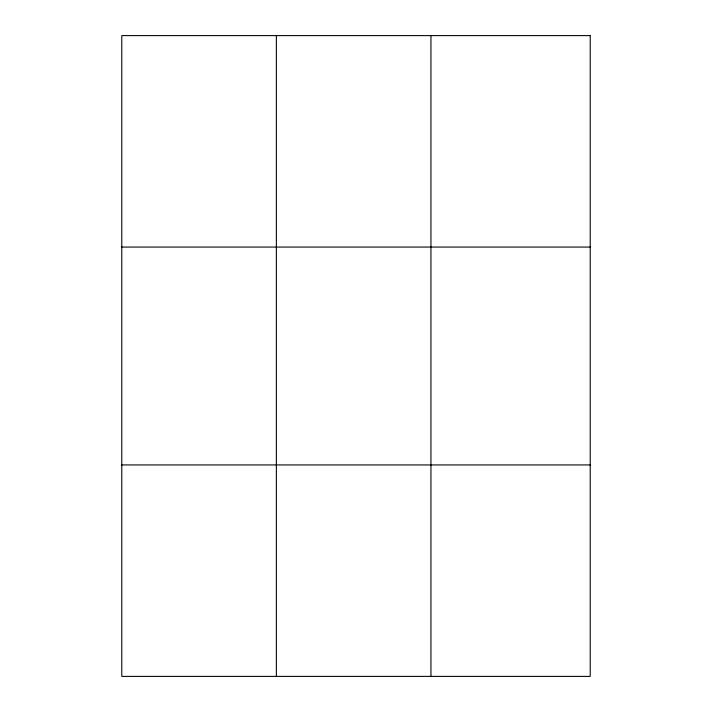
<?xml version="1.0" encoding="UTF-8"?>
<svg xmlns="http://www.w3.org/2000/svg" width="712" height="712" viewBox="0 0 712 712"><rect width="100%" height="100%" fill="white"/><g stroke="black" fill="none" stroke-linecap="round" stroke-linejoin="round"><path stroke-width="1.07" d="M276.363 676.4L276.363 35.6M430.947 676.4L430.947 35.6M121.779 247.064L590.221 247.064M121.779 464.936L590.221 464.936M590.221 35.6L590.221 676.4L121.779 676.4L121.779 35.6L590.221 35.6"/></g></svg>
